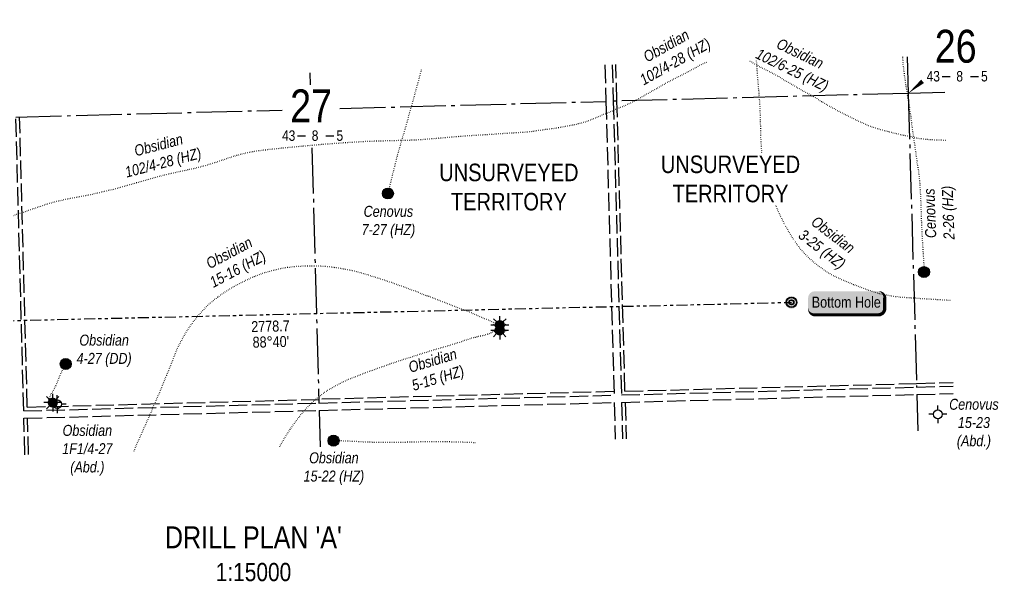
# Model space of a CAD drawing. Extents: x 621399 to 636927, y 5840575 to 5849274.
# Drawn here: x 623236 to 625917, y 5840913 to 5842451 of the extents above; entities that cross this region are included whole.
import ezdxf
from ezdxf.enums import TextEntityAlignment as Align

# ---------------------------------------------------------------- set-up
doc = ezdxf.new("R2010")
doc.units = 0
doc.header["$LTSCALE"] = 5
for name, pattern in [('foc-DOT', [1, 0.2, -0.8]), ('foc-DRILLPATH', [14.75, 6, -1.75, 1.75, -1.75, 1.75, -1.75]), ('foc-QUARTERLINE', [33, 25, -3, 2, -3]), ('foc-UNSURVEYED', [12.5, 10, -2.5])]:
    doc.linetypes.add(name, pattern=pattern)
for name, color, linetype in [('10', 1, 'Continuous'), ('9', 3, 'Continuous'), ('AS-DRILL', 8, 'foc-DOT'), ('AS-DRILL-T', 8, 'Continuous'), ('C-WS-S', 8, 'Continuous'), ('CG-NOTES', 7, 'Continuous'), ('DETAIL-T', 7, 'Continuous'), ('F-WS-S', 8, 'Continuous'), ('L-BD', 7, 'Continuous'), ('L-MON', 1, 'Continuous'), ('L-QSEC', 8, 'foc-QUARTERLINE'), ('L-SECLBL', 7, 'Continuous'), ('L-UNS-T', 3, 'Continuous'), ('L-USEC', 7, 'foc-UNSURVEYED'), ('P-PDRILLPATH', 12, 'foc-DRILLPATH')]:
    doc.layers.add(name, color=color, linetype=linetype)
doc.styles.add('80', font='ARIALN.TTF', dxfattribs={"height": 10})
doc.styles.add('80CG', font='ARIALN.TTF', dxfattribs={"height": 10})
doc.styles.add('80L', font='ARIALN.TTF', dxfattribs={"height": 10})
doc.styles.add('SIMPLEX', font='ARIALN.TTF')
doc.styles.get("Standard").update_dxf_attribs({"font": 'ARIALN.TTF'})

# ---------------------------------------------------------------- blocks, each defined once
blk = doc.blocks.new('L-SECLBL')
at = {"layer": '9', "color": 7}
for p, q in [((-5.08, -27.83), (-12.29, -27.83)), ((20.7, -27.83), (13.5, -27.83))]:
    blk.add_line(p, q, dxfattribs=at)
at = {"layer": '10', "color": 2, "style": 'SIMPLEX'}
blk.add_attdef('SEC', text='', height=30, dxfattribs=at).set_placement((0, 0), align=Align.MIDDLE)
at = {"layer": '10', "color": 5, "style": '80L'}
blk.add_attdef('TWP', text='', height=9.5, dxfattribs=at).set_placement((-14.43, -27.37), align=Align.MIDDLE_RIGHT)
blk.add_attdef('RGE', text='', height=9.5, dxfattribs=at).set_placement((3.62, -27.37), align=Align.MIDDLE_CENTER)
blk.add_attdef('MER', text='', height=9.5, dxfattribs=at).set_placement((23.17, -27.37), align=Align.MIDDLE_LEFT)
blk = doc.blocks.new('BH-Existing')
at = {"layer": 'AS-DRILL-T'}
h = blk.add_hatch(color=256, dxfattribs=at)
h.dxf.hatch_style = 1
edge = h.paths.add_edge_path()
edge.add_arc((0, 0), 0.5, 0, 360)
blk.add_circle((0, 0), 0.5, dxfattribs=at)
blk = doc.blocks.new('*U66')
h = blk.add_hatch(color=255)
edge = h.paths.add_edge_path()
edge.add_line((-29, -11.5), (29, -11.5))
edge.add_arc((29, -5.5), 6, 270, 360)
edge.add_line((35, -5.5), (35, 4))
edge.add_arc((29, 4), 6, 0, 90)
edge.add_line((29, 10), (-29, 10))
edge.add_arc((-29, 4), 6, 90, 180)
edge.add_line((-35, 4), (-35, -5.5))
edge.add_arc((-29, -5.5), 6, 180, 270)
at = {"color": 14, "flags": 128}
blk.add_lwpolyline([(-29, -11.5, 3, 3, 0), (29, -11.5, 3, 3, 0.414214), (35, -5.5, 3, 3, 0), (35, 4, 3, 0, 0.414214), (29, 10, 0, 0, 0), (-29, 10, 0, 0, 0.414214), (-35, 4, 0, 0, 0), (-35, -5.5, 0, 3, 0.414214)], format="xyseb", close=True, dxfattribs=at)
at = {"color": 14, "style": '80'}
blk.add_attdef('ENTER_TEXT_001', (-26.85, -4.92), '', height=10, dxfattribs=at)
blk = doc.blocks.new('GABD')
for p, q in [((-0.81, 0), (-1.62, 0)), ((0, 0.81), (0, 1.62)), ((1.62, 0), (0.81, 0)), ((0, -0.81), (0, -1.62))]:
    blk.add_line(p, q)
blk.add_circle((0, 0), 0.8)
blk = doc.blocks.new('GAS')
h = blk.add_hatch(color=255)
h.dxf.hatch_style = 1
edge = h.paths.add_edge_path()
edge.add_arc((0, 0), 0.9, 0, 360)
for p, q in [((-0.81, 0), (-1.62, 0)), ((-0.57, 0.57), (-1.14, 1.14)), ((0, 0.81), (0, 1.62)), ((0.57, 0.57), (1.14, 1.14)), ((1.62, 0), (0.81, 0)), ((-0.57, -0.57), (-1.14, -1.14)), ((0, -0.81), (0, -1.62)), ((1.14, -1.14), (0.57, -0.57))]:
    blk.add_line(p, q)
blk.add_circle((0, 0), 0.8)
blk = doc.blocks.new('plbh')
at = {"layer": 'L-MON'}
h = blk.add_hatch(color=255, dxfattribs=at)
h.dxf.hatch_style = 1
edge = h.paths.add_edge_path()
edge.add_arc((0, 0), 1.16, 0, 360)
h = blk.add_hatch(color=256, dxfattribs=at)
h.dxf.hatch_style = 1
h.paths.add_polyline_path([(-0.96, 0, 1), (0.96, 0, 1)])
h.paths.add_polyline_path([(0.91, 0, -1), (-0.91, 0, -1)], flags=16)
h.paths.add_polyline_path([(0.45, 0, -1), (-0.45, 0, -1)], flags=0)
h = blk.add_hatch(color=256, dxfattribs=at)
h.dxf.hatch_style = 1
h.paths.add_polyline_path([(-0.45, 0, 1), (0.45, 0, 1)])
h.paths.add_polyline_path([(0.4, 0, -1), (-0.4, 0, -1)], flags=16)
at = {"layer": 'L-MON', "color": 240}
for radius in [0.96, 0.91, 0.45, 0.4]:
    blk.add_circle((0, 0), radius, dxfattribs=at)

msp = doc.modelspace()

# ---------------------------------------------------------------- linework, layer by layer
at = {"layer": 'AS-DRILL', "flags": 128}
for points in [[(625116.992, 5842334.09), (625113.809, 5842332.502), (625108.882, 5842330.089), (625103.69, 5842327.498), (625098.294, 5842324.701), (625092.692, 5842321.709), (625086.894, 5842318.582), (625080.949, 5842315.371), (625074.956, 5842312.058), (625068.766, 5842308.62), (625062.396, 5842305.187), (625055.736, 5842301.756), (625048.936, 5842298.352), (625042.125, 5842294.957), (625035.077, 5842291.436), (625027.992, 5842287.834), (625020.957, 5842284.183), (625013.69, 5842280.286), (625006.386, 5842276.257), (624999.045, 5842272.118), (624991.812, 5842268.032), (624984.323, 5842263.798), (624976.785, 5842259.544), (624969.069, 5842255.214), (624961.264, 5842250.862), (624953.489, 5842246.471), (624947.39, 5842243.015), (624946.148, 5842242.322), (624934.373, 5842235.672), (624931.22, 5842233.886), (624928.727, 5842232.479), (624926.52, 5842231.229), (624918.535, 5842226.842), (624910.376, 5842222.631), (624901.98, 5842218.643), (624893.538, 5842214.894), (624884.884, 5842211.22), (624876.169, 5842207.564), (624867.473, 5842203.958), (624858.668, 5842200.329), (624849.932, 5842196.703), (624841.098, 5842193.033), (624832.256, 5842189.274), (624823.448, 5842185.375), (624814.611, 5842181.435), (624805.868, 5842177.718), (624796.858, 5842174.264), (624787.787, 5842171.199), (624778.639, 5842168.411), (624769.483, 5842165.914), (624760.129, 5842163.691), (624750.69, 5842161.696), (624741.338, 5842159.773), (624732.027, 5842157.851), (624722.702, 5842156.04), (624713.172, 5842154.432), (624694.187, 5842151.77), (624675.067, 5842149.264), (624655.943, 5842146.567), (624636.909, 5842143.844), (624617.956, 5842141.852), (624598.881, 5842140.668), (624579.662, 5842139.649), (624560.405, 5842138.52), (624541.173, 5842137.211), (624521.942, 5842135.903), (624502.797, 5842134.686), (624483.582, 5842133.498), (624464.368, 5842132.29), (624445.24, 5842130.834), (624426.098, 5842129.198), (624406.954, 5842127.591), (624387.988, 5842126.07), (624368.916, 5842124.395), (624349.886, 5842122.652), (624330.677, 5842121.244), (624311.523, 5842120.397), (624292.3, 5842119.879), (624273.166, 5842119.393), (624253.973, 5842118.896), (624234.711, 5842118.337), (624215.669, 5842117.774), (624196.489, 5842117.147), (624177.453, 5842116.363), (624158.225, 5842115.305), (624138.982, 5842114.016), (624119.771, 5842112.688), (624100.68, 5842111.353), (624081.581, 5842109.958), (624062.416, 5842108.381), (624043.223, 5842106.773), (624024.1, 5842105.147), (624005.1, 5842103.395), (623985.774, 5842101.503), (623966.597, 5842099.656), (623947.421, 5842097.738), (623928.249, 5842095.711), (623909.219, 5842093.607), (623890.287, 5842091.186), (623871.234, 5842088.092), (623852.503, 5842084.156), (623834.022, 5842079.486), (623815.87, 5842074.115), (623797.627, 5842068.041), (623779.568, 5842061.842), (623761.405, 5842055.751), (623742.98, 5842050.142), (623724.423, 5842045.33), (623705.681, 5842041.074), (623687.092, 5842037.052), (623668.255, 5842032.962), (623649.581, 5842028.798), (623630.854, 5842024.352), (623612.611, 5842019.758), (623594.428, 5842014.797), (623576.361, 5842009.638), (623558.393, 5842004.472), (623540.507, 5841999.258), (623522.603, 5841993.974), (623504.535, 5841988.825), (623486.401, 5841984.295), (623468.091, 5841979.97), (623449.99, 5841975.66), (623431.485, 5841971.54), (623413.039, 5841967.792), (623394.484, 5841964.381), (623375.999, 5841960.981), (623357.842, 5841957.301), (623339.387, 5841953.132), (623321.461, 5841948.277), (623303.436, 5841942.66), (623285.638, 5841936.778), (623268.454, 5841930.763), (623250.113, 5841924.256), (623232.523, 5841918.44), (623214.362, 5841912.679), (623196.606, 5841907.078), (623178.515, 5841901.309), (623160.81, 5841895.339), (623143.318, 5841889.216), (623125.506, 5841883.104), (623108.209, 5841877.195), (623090.351, 5841870.962), (623072.42, 5841864.807), (623054.442, 5841858.92), (623036.381, 5841853.141), (623018.322, 5841847.302), (623000.48, 5841841.58), (622982.484, 5841835.632), (622964.509, 5841829.266), (622946.868, 5841823.108), (622929.178, 5841817.67), (622910.826, 5841812.683), (622892.413, 5841807.715), (622873.842, 5841802.693), (622855.263, 5841797.961), (622836.679, 5841793.398), (622818.461, 5841788.616), (622799.823, 5841783.452), (622781.315, 5841778.301), (622762.809, 5841773.451), (622744.056, 5841768.864), (622725.362, 5841764.308), (622706.693, 5841759.584), (622688.133, 5841754.512), (622669.805, 5841749.366), (622651.437, 5841744.219), (622633.032, 5841738.941), (622614.463, 5841733.459), (622596.126, 5841727.893), (622577.745, 5841722.516), (622559.118, 5841717.672), (622540.473, 5841713.178), (622521.765, 5841708.772), (622503.04, 5841704.236), (622484.455, 5841699.353), (622465.974, 5841694.304), (622447.576, 5841689.156), (622429.301, 5841683.912), (622410.805, 5841678.701), (622392.538, 5841673.517), (622374.015, 5841668.156), (622355.694, 5841662.751), (622337.251, 5841657.062), (622318.891, 5841651.235), (622300.571, 5841645.439), (622282.102, 5841640.32), (622263.365, 5841635.893), (622244.838, 5841631.432), (622226.189, 5841626.678), (622207.542, 5841621.864), (622189.209, 5841616.918), (622170.792, 5841611.74), (622152.192, 5841606.677), (622133.651, 5841601.625), (622115.231, 5841596.167), (622096.84, 5841590.4), (622078.503, 5841584.463), (622060.305, 5841578.201), (622042.447, 5841571.597), (622024.639, 5841564.585), (622006.969, 5841557.306), (622004.288, 5841556.183), (621980.311, 5841546.134)], [(625235.86, 5842337.247), (625237.233, 5842336.433), (625242.002, 5842333.561), (625247.147, 5842330.478), (625252.593, 5842327.344), (625258.3, 5842324.226), (625264.054, 5842321.19), (625270.13, 5842318.053), (625276.317, 5842314.909), (625282.654, 5842311.758), (625289.184, 5842308.523), (625295.838, 5842305.141), (625302.566, 5842301.571), (625309.31, 5842297.801), (625316.13, 5842293.824), (625323.082, 5842289.74), (625330.188, 5842285.56), (625331.895, 5842284.555), (625337.445, 5842281.304), (625344.733, 5842277.019), (625351.878, 5842272.85), (625353.799, 5842271.741), (625359.235, 5842268.616), (625366.753, 5842264.337), (625374.381, 5842260.041), (625381.949, 5842255.794), (625389.668, 5842251.46), (625397.478, 5842247.109), (625406.305, 5842242.165), (625423.493, 5842232.085), (625424.886, 5842231.242), (625432.544, 5842226.597), (625440.455, 5842221.848), (625448.183, 5842217.175), (625455.979, 5842212.623), (625464.103, 5842208.14), (625472.302, 5842203.81), (625480.58, 5842199.551), (625488.938, 5842195.295), (625497.548, 5842190.955), (625505.835, 5842186.717), (625522.679, 5842178.278), (625539.565, 5842170.1), (625539.626, 5842170.062), (625556.878, 5842162.434), (625574.8, 5842155.915), (625593.126, 5842150.376), (625611.214, 5842145.512), (625629.498, 5842140.783), (625647.981, 5842136.48), (625666.433, 5842132.555), (625684.866, 5842128.631), (625703.483, 5842125.271), (625722.363, 5842122.929), (625741.12, 5842121.784), (625759.933, 5842121.201), (625773.472, 5842120.65)], [(625253.55, 5842337.717), (625254.434, 5842326.451), (625255.689, 5842307.368), (625257.125, 5842288.23), (625258.69, 5842269.165), (625260.473, 5842250.156), (625262.04, 5842231.002), (625263.169, 5842211.765), (625263.988, 5842192.54), (625264.535, 5842173.378), (625264.933, 5842154.142), (625265.368, 5842135.056), (625266.189, 5842115.752), (625267.419, 5842096.478), (625269.564, 5842077.409), (625272.848, 5842058.38), (625276.312, 5842039.387), (625280.043, 5842020.45), (625285.008, 5842001.798), (625290.847, 5841983.738), (625297.032, 5841965.839), (625303.828, 5841948.276), (625311.377, 5841930.983), (625319.033, 5841914.183), (625327.46, 5841896.974), (625336.501, 5841880.352), (625345.942, 5841864.15), (625355.954, 5841848.235), (625366.661, 5841832.908), (625378.521, 5841818.262), (625391.426, 5841804.515), (625405.187, 5841791.681), (625419.848, 5841779.612), (625435.034, 5841768.438), (625451.082, 5841757.987), (625467.536, 5841748.797), (625484.481, 5841740.661), (625501.739, 5841733.183), (625519.241, 5841725.953), (625536.993, 5841719.069), (625554.726, 5841712.524), (625572.616, 5841706.425), (625590.58, 5841701.327), (625609.122, 5841697.065), (625627.487, 5841693.789), (625645.994, 5841691.548), (625664.909, 5841690.127), (625683.817, 5841688.986), (625702.465, 5841687.839), (625721.034, 5841686.619), (625739.613, 5841685.43), (625758.221, 5841684.291), (625776.868, 5841683.153), (625785.963, 5841682.562)], [(625653.971, 5842348.354), (625654.07, 5842346.13), (625654.527, 5842338.86), (625655.135, 5842331.173), (625655.903, 5842323.121), (625656.848, 5842314.834), (625657.909, 5842306.299), (625659.064, 5842297.617), (625660.307, 5842288.678), (625661.637, 5842279.81), (625663.088, 5842270.546), (625664.553, 5842261.152), (625666.029, 5842251.699), (625667.522, 5842242.356), (625669.067, 5842232.934), (625670.614, 5842223.482), (625672.127, 5842214.15), (625673.654, 5842204.638), (625675.162, 5842195.125), (625676.017, 5842189.396), (625678.224, 5842172.55), (625679.446, 5842162.139), (625680.111, 5842156.775), (625681.369, 5842147.245), (625682.71, 5842137.638), (625684.121, 5842128.003), (625685.551, 5842118.418), (625686.927, 5842108.952), (625688.328, 5842099.336), (625689.718, 5842089.73), (625690.999, 5842080.091), (625692.297, 5842070.593), (625693.666, 5842061.007), (625695.145, 5842051.443), (625696.543, 5842042.678), (625698.031, 5842032.404), (625699.181, 5842022.822), (625700.128, 5842013.334), (625700.939, 5842003.692), (625701.641, 5841994.008), (625702.333, 5841984.353), (625702.861, 5841974.794), (625703.354, 5841965.093), (625703.766, 5841955.421), (625704.107, 5841945.777), (625704.508, 5841936.114), (625704.811, 5841926.399), (625705.013, 5841916.701), (625705.296, 5841906.995), (625705.679, 5841897.292), (625706.09, 5841887.619), (625706.513, 5841877.917), (625706.965, 5841868.246), (625707.453, 5841858.695), (625708.005, 5841849.007), (625708.597, 5841839.329), (625709.23, 5841829.633), (625709.932, 5841819.948), (625710.595, 5841810.243), (625711.166, 5841800.595), (625711.668, 5841790.915), (625712.139, 5841780.533), (625712.851, 5841759.594)], [(624336.225, 5842313.349), (624335.63, 5842311.087), (624333.205, 5842301.909), (624330.771, 5842292.74), (624328.296, 5842283.57), (624325.809, 5842274.5), (624323.314, 5842265.34), (624320.884, 5842256.371), (624318.427, 5842247.292), (624315.912, 5842238.131), (624313.347, 5842228.989), (624310.771, 5842219.857), (624308.185, 5842210.734), (624305.63, 5842201.592), (624303.125, 5842192.441), (624300.66, 5842183.272), (624298.145, 5842174.111), (624295.557, 5842165.078), (624292.914, 5842155.854), (624290.339, 5842146.711), (624287.778, 5842137.779), (624285.348, 5842129.531), (624282.679, 5842120.526), (624279.973, 5842111.43), (624277.289, 5842102.215), (624274.761, 5842093.164), (624272.256, 5842084.003), (624269.751, 5842074.852), (624267.226, 5842065.701), (624264.799, 5842056.633), (624262.508, 5842047.338), (624260.322, 5842038.226), (624258.058, 5842029.012), (624255.735, 5842019.816), (624253.471, 5842010.612), (624251.227, 5842001.428), (624249.02, 5841992.346), (624244.872, 5841974.738)], [(624551.432, 5841614.554), (624551.277, 5841614.359), (624550.848, 5841613.938), (624550.541, 5841613.839), (624550.159, 5841613.909), (624549.667, 5841613.956), (624549.163, 5841614.132), (624548.822, 5841614.514), (624548.437, 5841615.083), (624548.104, 5841615.565), (624548.169, 5841615.757), (624548.602, 5841615.648), (624549.159, 5841615.373), (624549.625, 5841615.155), (624549.865, 5841615.152), (624549.846, 5841615.501), (624549.824, 5841615.961), (624549.835, 5841616.291), (624549.83, 5841616.471), (624549.783, 5841617.12), (624549.716, 5841617.729), (624549.623, 5841618.236), (624549.432, 5841618.621), (624549.201, 5841618.655), (624549.203, 5841618.235), (624549.379, 5841617.61), (624549.536, 5841616.984), (624549.754, 5841616.319), (624550.032, 5841615.666), (624550.278, 5841615.053), (624550.433, 5841614.497), (624550.496, 5841614.018), (624550.438, 5841613.577), (624550.238, 5841613.201), (624549.947, 5841612.863), (624549.567, 5841612.863), (624549.149, 5841613.152), (624548.702, 5841613.39), (624548.235, 5841613.658), (624547.737, 5841613.944), (624547.172, 5841614.109), (624546.892, 5841614.112), (624546.763, 5841614.088), (624546.603, 5841614.074), (624546.321, 5841614.156), (624545.865, 5841614.374), (624545.275, 5841614.729), (624544.541, 5841615.239), (624543.714, 5841615.877), (624542.784, 5841616.612), (624541.622, 5841617.421), (624540.168, 5841618.283), (624538.452, 5841619.237), (624536.554, 5841620.267), (624534.514, 5841621.322), (624532.315, 5841622.394), (624529.934, 5841623.51), (624527.281, 5841624.72), (624524.385, 5841626.032), (624521.237, 5841627.399), (624517.869, 5841628.779), (624514.32, 5841630.154), (624510.611, 5841631.585), (624506.738, 5841633.122), (624502.712, 5841634.804), (624498.51, 5841636.682), (624494.114, 5841638.715), (624489.413, 5841640.93), (624484.448, 5841643.258), (624479.253, 5841645.609), (624473.901, 5841647.857), (624468.159, 5841650.114), (624462.165, 5841652.404), (624455.97, 5841654.758), (624449.563, 5841657.177), (624442.904, 5841659.64), (624436.043, 5841662.187), (624429.091, 5841664.811), (624421.853, 5841667.608), (624414.543, 5841670.493), (624407.071, 5841673.444), (624399.55, 5841676.363), (624391.908, 5841679.339), (624384.123, 5841682.382), (624376.259, 5841685.402), (624368.308, 5841688.35), (624360.246, 5841691.295), (624352.151, 5841694.329), (624344.094, 5841697.474), (624335.843, 5841700.754), (624327.552, 5841704.053), (624325.6, 5841704.831), (624314.764, 5841709.042), (624307.932, 5841711.629), (624306.133, 5841712.302), (624297.555, 5841715.453), (624288.92, 5841718.522), (624280.185, 5841721.579), (624271.369, 5841724.654), (624262.502, 5841727.777), (624253.584, 5841730.949), (624244.718, 5841734.033), (624235.652, 5841737.111), (624226.549, 5841740.118), (624217.436, 5841743.074), (624208.264, 5841746.02), (624199.214, 5841748.878), (624189.984, 5841751.731), (624180.887, 5841754.478), (624171.632, 5841757.171), (624162.29, 5841759.712), (624153.003, 5841762.074), (624143.582, 5841764.242), (624134.128, 5841766.119), (624124.63, 5841767.805), (624115.104, 5841769.38), (624105.55, 5841770.874), (624095.99, 5841772.259), (624086.625, 5841773.448), (624077.245, 5841774.407), (624067.824, 5841775.094), (624058.187, 5841775.586), (624048.526, 5841775.867), (624038.869, 5841775.998), (624029.236, 5841775.99), (624019.586, 5841775.861), (624009.929, 5841775.612), (624000.268, 5841775.143), (623990.674, 5841774.436), (623981.116, 5841773.459), (623971.567, 5841772.172), (623962.076, 5841770.607), (623952.6, 5841768.833), (623943.17, 5841766.849), (623933.773, 5841764.746), (623924.369, 5841762.534), (623915.041, 5841760.082), (623905.782, 5841757.303), (623896.632, 5841754.217), (623887.541, 5841750.762), (623878.868, 5841747.048), (623870.081, 5841743.091), (623861.295, 5841739.094), (623852.551, 5841735.008), (623843.892, 5841730.764), (623835.276, 5841726.392), (623826.774, 5841721.882), (623818.486, 5841717.208), (623810.247, 5841712.225), (623802.301, 5841707.131), (623794.272, 5841701.743), (623786.357, 5841696.229), (623778.566, 5841690.558), (623770.9, 5841684.721), (623763.464, 5841678.869), (623756.088, 5841672.669), (623748.96, 5841666.146), (623742.13, 5841659.35), (623735.652, 5841652.464), (623729.233, 5841645.259), (623722.989, 5841637.879), (623716.928, 5841630.374), (623711.04, 5841622.763), (623705.308, 5841614.937), (623699.819, 5841606.987), (623694.562, 5841598.953), (623689.501, 5841590.744), (623684.633, 5841582.401), (623680.051, 5841574.185), (623675.518, 5841565.66), (623667.183, 5841548.221), (623659.758, 5841530.415), (623652.697, 5841512.449), (623645.574, 5841494.542), (623638.272, 5841476.61), (623630.985, 5841458.878), (623623.682, 5841441.006), (623616.328, 5841423.162), (623608.711, 5841405.392), (623601.028, 5841387.899), (623593.248, 5841370.234), (623585.398, 5841352.627), (623577.619, 5841335.313), (623569.844, 5841317.888), (623561.933, 5841300.289), (623554.285, 5841282.558), (623547.796, 5841267.55)], [(624550.954, 5841599.627), (624550.592, 5841599.687), (624549.676, 5841599.902), (624549.001, 5841600.074), (624548.589, 5841600.163), (624548.251, 5841600.094), (624548.263, 5841600.014), (624548.682, 5841600.036), (624549.201, 5841600.09), (624549.722, 5841600.054), (624550.266, 5841599.908), (624550.98, 5841599.777), (624551.672, 5841599.716), (624552.233, 5841599.691), (624552.924, 5841599.649), (624553.295, 5841599.619), (624553.616, 5841599.598), (624553.626, 5841599.598), (624553.816, 5841599.593), (624554.118, 5841599.161), (624554.163, 5841598.212), (624554.157, 5841597.322), (624553.922, 5841596.745), (624553.486, 5841596.243), (624552.984, 5841595.56), (624552.079, 5841594.985), (624551.042, 5841594.847), (624550.329, 5841594.948), (624549.648, 5841594.97), (624548.838, 5841594.958), (624548.075, 5841595.078), (624547.516, 5841595.403), (624547.393, 5841595.89), (624547.548, 5841596.444), (624547.624, 5841596.986), (624547.729, 5841597.529), (624547.805, 5841598.052), (624547.881, 5841598.564), (624547.929, 5841599.015), (624547.908, 5841599.445), (624547.856, 5841599.894), (624547.843, 5841600.013), (624547.76, 5841600.111), (624547.509, 5841600.154), (624546.99, 5841600.11), (624546.173, 5841599.968), (624545.088, 5841599.769), (624543.784, 5841599.524), (624542.333, 5841599.185), (624540.755, 5841598.713), (624538.972, 5841598.055), (624536.973, 5841597.251), (624534.766, 5841596.351), (624532.362, 5841595.336), (624529.761, 5841594.246), (624527.001, 5841593.062), (624524.064, 5841591.813), (624520.976, 5841590.589), (624517.598, 5841589.328), (624513.98, 5841588.091), (624510.11, 5841586.927), (624506.057, 5841585.868), (624501.891, 5841584.896), (624497.575, 5841583.94), (624493.1, 5841582.969), (624488.505, 5841581.986), (624483.473, 5841580.86), (624478.155, 5841579.587), (624472.624, 5841578.049), (624466.98, 5841576.277), (624461.17, 5841574.32), (624455.253, 5841572.281), (624449.078, 5841570.134), (624442.626, 5841567.891), (624436.024, 5841565.643), (624429.113, 5841563.367), (624422, 5841561.135), (624414.687, 5841558.918), (624407.213, 5841556.727), (624399.589, 5841554.532), (624391.905, 5841552.325), (624384.102, 5841550.105), (624376.101, 5841547.81), (624368.031, 5841545.452), (624359.933, 5841543.024), (624351.847, 5841540.517), (624343.584, 5841537.904), (624335.183, 5841535.228), (624326.713, 5841532.51), (624316.834, 5841529.364), (624302.509, 5841524.868), (624298.819, 5841523.709), (624293.77, 5841522.123), (624285.031, 5841519.358), (624276.273, 5841516.532), (624267.716, 5841513.691), (624258.885, 5841510.623), (624250.117, 5841507.467), (624241.22, 5841504.237), (624232.252, 5841501.056), (624223.332, 5841497.956), (624214.334, 5841494.803), (624205.524, 5841491.696), (624196.487, 5841488.452), (624187.463, 5841485.129), (624178.639, 5841481.802), (624169.807, 5841478.423), (624160.896, 5841474.973), (624151.928, 5841471.422), (624143.033, 5841467.782), (624134.141, 5841463.992), (624125.373, 5841460.056), (624116.662, 5841455.9), (624108.274, 5841451.594), (624099.962, 5841447.1), (624091.545, 5841442.382), (624083.253, 5841437.488), (624075.159, 5841432.309), (624067.234, 5841426.805), (624059.604, 5841421.108), (624052.051, 5841415.133), (624044.711, 5841409.084), (624037.489, 5841402.738), (624030.554, 5841396.11), (624023.815, 5841389.257), (624017.241, 5841382.228), (624010.883, 5841374.995), (624004.851, 5841367.531), (623999.015, 5841359.841), (623993.271, 5841352.075), (623987.648, 5841344.281), (623982.098, 5841336.389), (623976.68, 5841328.411), (623971.374, 5841320.356), (623966.15, 5841312.223), (623961.028, 5841304.013), (623956.097, 5841295.768), (623951.28, 5841287.396), (623946.604, 5841278.987), (623946.158, 5841278.143)], [(623326.947, 5841402.451), (623327.094, 5841402.165), (623327.152, 5841402.266), (623327.229, 5841402.368), (623327.353, 5841402.582), (623327.565, 5841402.888), (623327.695, 5841402.911), (623327.944, 5841402.928), (623328.119, 5841402.762), (623328.584, 5841402.574), (623328.631, 5841402.696), (623328.776, 5841402.49), (623328.819, 5841402.371), (623329.005, 5841402.526), (623328.886, 5841402.492), (623328.919, 5841402.373), (623329.04, 5841402.347), (623329.171, 5841402.7), (623329.398, 5841402.806), (623329.5, 5841402.739), (623329.621, 5841402.692), (623329.37, 5841402.725), (623329.074, 5841402.948), (623328.872, 5841402.642), (623328.389, 5841402.759), (623328.213, 5841402.595), (623327.888, 5841402.396), (623327.443, 5841402.614), (623326.966, 5841402.462), (623326.357, 5841402.425), (623325.631, 5841402.266), (623325.219, 5841401.985), (623324.644, 5841401.76), (623323.917, 5841401.64), (623323.428, 5841401.587), (623322.559, 5841401.564), (623321.713, 5841401.392), (623320.853, 5841401.399), (623320.137, 5841401.22), (623319.534, 5841401.344), (623318.676, 5841401.251), (623317.971, 5841401.022), (623317.246, 5841400.853), (623316.519, 5841400.703), (623315.685, 5841400.501), (623314.823, 5841400.538), (623314.089, 5841400.679), (623313.228, 5841400.696), (623313.138, 5841400.714), (623313.078, 5841400.712), (623313.07, 5841401.002), (623313.172, 5841401.315), (623313.432, 5841402.072), (623313.994, 5841403.507), (623314.612, 5841405.484), (623314.824, 5841406.15), (623315.701, 5841408.934), (623316.092, 5841410.025), (623316.624, 5841411.46), (623318.288, 5841415.476), (623319.858, 5841419.269), (623321.064, 5841422.052), (623322.277, 5841424.605), (623325.208, 5841430.245), (623327.773, 5841434.594), (623328.91, 5841436.615), (623330.212, 5841438.45), (623331.339, 5841440.441), (623332.39, 5841442.3), (623333.213, 5841443.702), (623334.127, 5841445.087), (623334.614, 5841445.96), (623335.821, 5841448.733), (623336.857, 5841451.502), (623338.572, 5841455.869), (623340.98, 5841461.995), (623344.875, 5841470.531), (623349.424, 5841481.536), (623352.663, 5841488.034), (623356.347, 5841495.435), (623361.77, 5841506.312), (623362.692, 5841508.158)], [(624483.996, 5841292.446), (624476.608, 5841292.758), (624457.551, 5841293.487), (624438.377, 5841294.092), (624419.348, 5841294.541), (624400.143, 5841294.836), (624380.872, 5841294.948), (624361.706, 5841294.903), (624342.464, 5841294.746), (624323.254, 5841294.46), (624304.042, 5841293.894), (624284.79, 5841293.367), (624265.442, 5841293.027), (624246.33, 5841292.823), (624227.229, 5841292.98), (624208.218, 5841293.47), (624189.054, 5841294.095), (624170.134, 5841294.938), (624150.959, 5841295.933), (624132.078, 5841296.806), (624115.884, 5841297.463), (624095.946, 5841298.238)]]:
    msp.add_lwpolyline(points, dxfattribs=at)
at = {"layer": 'L-QSEC'}
for p, q in [((624113.518, 5842207.409), (624841.861, 5842226.765)), ((623226.178, 5842183.827), (623955.493, 5842203.209))]:
    msp.add_line(p, q, dxfattribs=at)
at = {"layer": 'L-QSEC', "flags": 128}
for points in [[(625666.964, 5842348.699), (625669.813, 5842248.772)], [(624031.295, 5842305.248), (624032.197, 5842272.102)], [(625669.813, 5842248.772), (624861.964, 5842227.3)], [(625769.744, 5842251.428), (625669.813, 5842248.772)], [(625669.813, 5842248.772), (625692.737, 5841444.708)], [(624036.881, 5842099.974), (624055.898, 5841401.2)], [(625693.31, 5841424.606), (625696.159, 5841324.68)], [(624056.445, 5841381.098), (624059.165, 5841281.148)]]:
    msp.add_lwpolyline(points, dxfattribs=at)
at = {"layer": 'L-SECLBL', "flags": 128}
msp.add_lwpolyline([(625669.813, 5842248.772, 0, 11.996, 0), (625709.042, 5842281.679, 0, 0, 0)], format="xyseb", dxfattribs=at)
at = {"layer": 'L-USEC'}
for p, q in [((623247.541, 5841379.722), (623226.178, 5842183.826)), ((623257.327, 5841390.042), (623236.231, 5842184.093)), ((623247.541, 5841379.719), (624055.911, 5841401.201)), ((623257.327, 5841390.042), (624055.625, 5841411.252)), ((623248.075, 5841359.616), (624056.445, 5841381.098)), ((623250.731, 5841259.652), (623248.075, 5841359.616)), ((623260.784, 5841259.919), (623258.128, 5841359.883))]:
    msp.add_line(p, q, dxfattribs=at)
at = {"layer": 'L-USEC', "flags": 128}
for points in [[(624839.077, 5842326.707), (624841.861, 5842226.765)], [(624859.18, 5842327.241), (624861.963, 5842227.325)], [(624872.015, 5842227.567), (624869.231, 5842327.508)], [(624841.861, 5842226.765), (624864.266, 5841422.687)], [(624861.963, 5842227.325), (624884.368, 5841423.22)], [(624894.139, 5841433.539), (624872.015, 5842227.567)], [(624884.368, 5841423.22), (625692.776, 5841444.709)], [(624894.139, 5841433.539), (625692.451, 5841454.759)], [(625692.451, 5841454.759), (625792.382, 5841457.415)], [(625692.776, 5841444.709), (625792.668, 5841447.364)], [(624863.985, 5841432.738), (624055.625, 5841411.252)], [(624055.911, 5841401.201), (624864.291, 5841422.688)], [(624884.929, 5841403.118), (625693.31, 5841424.606)], [(625693.31, 5841424.606), (625793.241, 5841427.263)], [(624056.445, 5841381.098), (624864.826, 5841402.585)], [(624864.826, 5841402.585), (624867.61, 5841302.647)], [(624884.929, 5841403.118), (624887.713, 5841303.181)], [(624894.979, 5841403.385), (624897.764, 5841303.449)]]:
    msp.add_lwpolyline(points, dxfattribs=at)
at = {"layer": 'P-PDRILLPATH', "flags": 128}
msp.add_lwpolyline([(622305.435, 5841927.019), (622573.032, 5841611.791), (625350.032, 5841676.791)], dxfattribs=at)

# ---------------------------------------------------------------- block references
at = {"layer": 'AS-DRILL-T', "xscale": 29.98980749999993, "yscale": 29.98980749999993, "zscale": 29.98980749999993}
for p in [(624244.902, 5841974.743), (625712.851, 5841759.594), (623362.72, 5841508.134), (624095.969, 5841298.288)]:
    msp.add_blockref('BH-Existing', p, dxfattribs=at)
at = {"layer": 'C-WS-S', "xscale": 14.99490374999997, "yscale": 14.99490374999997, "zscale": 14.99490374999997}
for p in [(624551.432, 5841614.554), (624550.954, 5841599.627), (623326.947, 5841402.451)]:
    msp.add_blockref('GAS', p, dxfattribs=at)
at = {"layer": 'CG-NOTES'}
ref = msp.add_blockref('*U66', (625500.649, 5841677.053), dxfattribs=dict(at, xscale=2.998980749999992, yscale=2.998980749999992, zscale=2.998980749999992))
ref.add_attrib('ENTER_TEXT_001', 'Bottom Hole', (625405.606, 5841662.303), dxfattribs={"layer": '0', "color": 14, "height": 29.98981, "style": '80'})
at = {"layer": 'F-WS-S', "xscale": 14.99490374999997, "yscale": 14.99490374999997, "zscale": 14.99490374999997}
msp.add_blockref('GABD', (623339.357, 5841398.217), dxfattribs=at)
at = {"layer": 'F-WS-S', "color": 6, "xscale": 14.99490374999997, "yscale": 14.99490374999997, "zscale": 14.99490374999997}
msp.add_blockref('GABD', (625750.753, 5841370.287), dxfattribs=at)
at = {"layer": 'L-MON', "xscale": 14.99490374999997, "yscale": 14.99490374999997, "zscale": 14.99490374999997}
msp.add_blockref('plbh', (625350.032, 5841676.791), dxfattribs=at)
at = {"layer": 'L-SECLBL', "xscale": 2.998980749999992, "yscale": 2.998980749999992, "zscale": 2.998980749999992}
for p, values in [((625799.745, 5842377.734), {'SEC': '26', 'TWP': '43', 'RGE': '8', 'MER': '5'}), ((624034.598, 5842215.203), {'SEC': '27', 'TWP': '43', 'RGE': '8', 'MER': '5'})]:
    msp.add_blockref('L-SECLBL', p, dxfattribs=at).add_auto_attribs(values)

# ---------------------------------------------------------------- texts
at = {"layer": 'AS-DRILL-T', "char_height": 29.98981, "attachment_point": 5, "style": '80CG'}
for s, insert, width, rotation in [('\\A1;{\\fArial Narrow|b0|i1|c0|p34;Obsidian\\P102/6-25 (HZ)}', (625361.112, 5842331.47), 212.1515, 334.159887), ('\\A1;{\\fArial Narrow|b0|i1|c0|p34;Obsidian\\P102/4-28 (HZ)}', (623624.043, 5842079.288), 266.70974, 14.536383), ('\\A1;{\\fArial Narrow|b0|i1|c0|p34;Cenovus\\P2-26 (HZ)}', (625758.662, 5841921.477), 145.27791, 92.024955), ('\\A1;{\\fArial Narrow|b0|i1|c0|p34;Obsidian\\P3-25 (HZ)}', (625446.31, 5841838.698), 145.27791, 322.527396), ('\\A1;{\\fArial Narrow|b0|i1|c0|p34;Obsidian\\P15-16 (HZ)}', (623823.755, 5841786.393), 222.11585, 27.94109), ('\\A1;{\\fArial Narrow|b0|i1|c0|p34;Obsidian\\P5-15 (HZ)}', (624375.708, 5841489.38), 145.27791, 16.690287)]:
    msp.add_mtext(s, dxfattribs=dict(at, insert=insert, width=width, rotation=rotation))
for s, insert, width in [('\\A1;{\\fArial Narrow|b0|i1|c0|p34;Cenovus\\P7-27 (HZ)}', (624246.258, 5841896.309), 145.27791), ('\\A1;{\\fArial Narrow|b0|i1|c0|p34;Obsidian\\P4-27 (DD)}', (623467.807, 5841543.882), 149.08289), ('\\A1;{\\fArial Narrow|b0|i1|c0|p34;Cenovus\\P15-23\\P(Abd.)}', (625849.661, 5841343.348), 45.02316), ('\\A1;{\\fArial Narrow|b0|i1|c0|p34;Obsidian\\P1F1/4-27\\P(Abd.)}', (623421.815, 5841271.762), 45.02316), ('\\A1;{\\fArial Narrow|b0|i1|c0|p34;Obsidian\\P15-22 (HZ)}', (624096.945, 5841221.795), 164.38465)]:
    msp.add_mtext(s, dxfattribs=dict(at, insert=insert, width=width))
at = {"layer": 'DETAIL-T', "color": 3, "insert": (623509.991, 5841063.659), "char_height": 59.97961, "width": 724.55407, "attachment_point": 1, "style": '80CG'}
msp.add_mtext("\\pi124.28152;DRILL PLAN 'A'\\P\\pi263.31359;{\\H0.83293x;1:15000}", dxfattribs=at)
at = {"layer": 'L-BD'}
for s, p in [('2778.7', (623923.253, 5841611.458)), ("88%%d40'", (623924.253, 5841568.735))]:
    msp.add_text(s, height=29.9898, rotation=1.340852, dxfattribs=at).set_placement(p, align=Align.MIDDLE_CENTER)
at = {"layer": 'L-UNS-T', "color": 3, "insert": (624576.107, 5841992.042), "char_height": 47.98354, "attachment_point": 5, "style": '80L'}
msp.add_mtext_dynamic_manual_height_columns('UNSURVEYED TERRITORY', width=379.24126, gutter_width=142.5, heights=[0], dxfattribs=at)

# ---------------------------------------------------------------- next in the draw order: texts
at = {"layer": 'AS-DRILL-T', "insert": (625021.354, 5842353.676), "char_height": 29.98981, "width": 212.1515, "attachment_point": 5, "rotation": 29.416819, "style": '80CG', "bg_fill": 3, "box_fill_scale": 1.15, "bg_fill_color": 256, "bg_fill_true_color": 256, "bg_fill_transparency": 0}
msp.add_mtext('\\A1;{\\fArial Narrow|b0|i1|c0|p34;Obsidian\\P102/4-28 (HZ)}', dxfattribs=at)
at = {"layer": 'L-UNS-T', "color": 3, "insert": (625182.977, 5842014.221), "char_height": 47.98354, "attachment_point": 5, "style": '80L', "bg_fill": 3, "box_fill_scale": 1.15, "bg_fill_color": 256, "bg_fill_true_color": 256, "bg_fill_transparency": 0}
msp.add_mtext_dynamic_manual_height_columns('UNSURVEYED TERRITORY', width=379.24126, gutter_width=142.5, heights=[0], dxfattribs=at)

doc.saveas('drawing.dxf')
